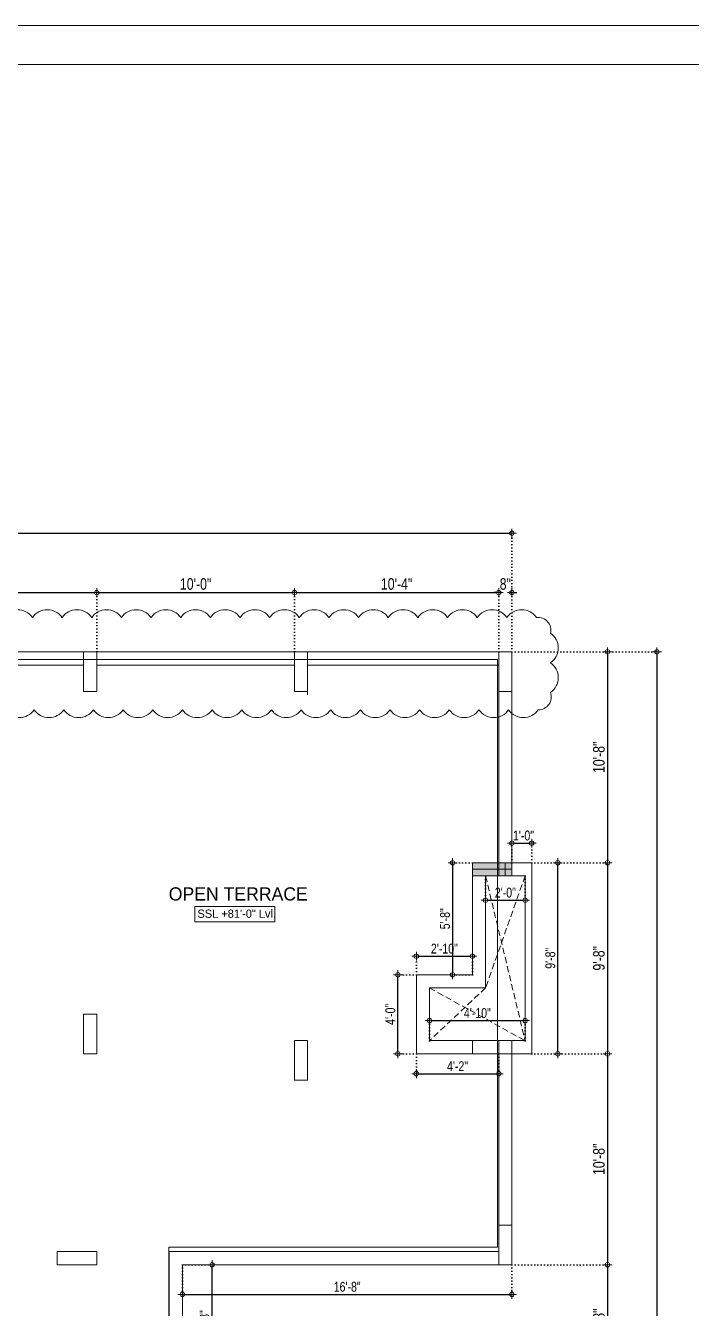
# Model space of a CAD drawing. Header units: inches. Extents: x 13 to 21264, y -72369 to -55.
# Drawn here: x 11518 to 11922, y -70974 to -70195 of the extents above; entities that cross this region are included whole.
import ezdxf

# ---------------------------------------------------------------- set-up
doc = ezdxf.new("R2010")
doc.units = ezdxf.units.IN
doc.header["$LTSCALE"] = 15
doc.header["$MEASUREMENT"] = 0
doc.header["$PDMODE"] = 34
doc.linetypes.add('DOT2', pattern=[0.125, 0, -0.125])
doc.linetypes.add('HIDDEN', pattern=[0.375, 0.25, -0.125])
doc.layers.get('0').update_dxf_attribs({"linetype": 'CONTINUOUS', "lineweight": 13})
doc.layers.get('DEFPOINTS').update_dxf_attribs({"linetype": 'CONTINUOUS', "lineweight": 13})
doc.layers.add('1', color=8, linetype='CONTINUOUS')
for name, color, linetype, lineweight in [('AR-COL-TYP', 2, 'CONTINUOUS', 13), ('INNER DIM', 30, 'CONTINUOUS', 13), ('parapet wall', 4, 'CONTINUOUS', 13), ('TEXT', 4, 'CONTINUOUS', 13), ('TYPICAL COL ELEVATION', 8, 'CONTINUOUS', 40)]:
    doc.layers.add(name, color=color, linetype=linetype, lineweight=lineweight)
doc.layers.add('LEVLE TEXT', color=7, linetype='CONTINUOUS', true_color=0x0066cc)
doc.layers.add('REVISION - 2', color=7, linetype='CONTINUOUS', lineweight=13, true_color=0x1a6600)
doc.styles.add('rob', font='')
doc.styles.add('RS', font='', dxfattribs={"width": 0.8})
doc.styles.get('rob').set_extended_font_data('Century Gothic')
doc.styles.get('RS').set_extended_font_data('Century Gothic')
doc.dimstyles.new('SECTION DIM', dxfattribs={"dimscale": 0.6, "dimtxt": 9, "dimasz": 2, "dimexe": 0, "dimexo": 0, "dimgap": 1, "dimtad": 1, "dimzin": 3, "dimdsep": 46, "dimlunit": 4, "dimtxsty": 'RS', "dimblk1": 'CUT', "dimblk2": 'CUT', "dimsah": 1, "dimcen": 0, "dimclrd": 251, "dimclre": 21, "dimclrt": 4, "dimadec": 0, "dimazin": 0, "dimtfac": 1, "dimtix": 1, "dimtofl": 0, "dimtmove": 2, "dimatfit": 3, "dimfxl": 0, "dimtolj": 1, "dimtzin": 3, "dimarcsym": 0})

# ---------------------------------------------------------------- blocks, each defined once
blk = doc.blocks.new('ty col')
at = {"layer": 'AR-COL-TYP'}
h = blk.add_hatch(color=250, dxfattribs=at)
h.dxf.hatch_style = 1
h.paths.add_polyline_path([(-4.02, -20), (3.98, -20), (3.98, 4), (-4.02, 4)])
at = {"layer": 'AR-COL-TYP', "color": 5}
for p, q in [((-0.02, 4, 0), (-0.02, -20, 0)), ((-4.02, -16, 0), (3.98, -16, 0))]:
    blk.add_line(p, q, dxfattribs=at)
at = {"layer": 'AR-COL-TYP', "elevation": 0}
blk.add_lwpolyline([(-4.02, -20), (3.98, -20), (3.98, 4), (-4.02, 4)], close=True, dxfattribs=at)
blk = doc.blocks.new('CUT')
at = {"layer": 'INNER DIM', "color": 8}
blk.add_line((-1.8, 0), (1.8, 0), dxfattribs=at)
at = {"layer": 'INNER DIM', "color": 9}
blk.add_line((0, 1.8), (0, -1.8), dxfattribs=at)
blk.add_circle((0, 0), 0.9, dxfattribs=at)
blk = doc.blocks.new('*D666')
at = {"layer": 'DEFPOINTS', "color": 0, "transparency": 16777216}
for p in [(11561.5, -70539.63), (11257.5, -70575.63, 0.01), (11561.5, -70575.49, 0.01)]:
    blk.add_point(p, dxfattribs=at)
at = {"layer": 'INNER DIM', "color": 8, "linetype": 'DOT2', "lineweight": -2, "transparency": 16777216}
for p, q in [((11257.5, -70575.63), (11257.5, -70539.63)), ((11561.5, -70575.49), (11561.5, -70539.63))]:
    blk.add_line(p, q, dxfattribs=at)
at = {"layer": 'INNER DIM', "color": 251, "lineweight": -2, "transparency": 16777216}
blk.add_line((11259, -70539.63), (11560, -70539.63), dxfattribs=at)
at = {"layer": 'INNER DIM', "color": 251, "lineweight": -2, "transparency": 16777216, "xscale": 1.5, "yscale": 1.5, "zscale": 1.5, "rotation": 180}
blk.add_blockref('CUT', (11257.5, -70539.63), dxfattribs=at)
at = {"layer": 'INNER DIM', "color": 251, "lineweight": -2, "transparency": 16777216, "xscale": 1.5, "yscale": 1.5, "zscale": 1.5}
blk.add_blockref('CUT', (11561.5, -70539.63), dxfattribs=at)
at = {"layer": 'INNER DIM', "color": 7, "lineweight": 0, "transparency": 16777216, "insert": (11409.5, -70534.46), "char_height": 7, "attachment_point": 5, "style": 'RS'}
blk.add_mtext('\\A1;25\'-4"', dxfattribs=at)
blk = doc.blocks.new('*D667')
at = {"layer": 'DEFPOINTS', "color": 0, "transparency": 16777216}
for p in [(11681.5, -70539.63), (11561.5, -70575.49, 0.01), (11681.5, -70575.49, 0.01)]:
    blk.add_point(p, dxfattribs=at)
at = {"layer": 'INNER DIM', "color": 8, "linetype": 'DOT2', "lineweight": -2, "transparency": 16777216}
for p, q in [((11561.5, -70575.49), (11561.5, -70539.63)), ((11681.5, -70575.49), (11681.5, -70539.63))]:
    blk.add_line(p, q, dxfattribs=at)
at = {"layer": 'INNER DIM', "color": 251, "lineweight": -2, "transparency": 16777216}
blk.add_line((11563, -70539.63), (11680, -70539.63), dxfattribs=at)
at = {"layer": 'INNER DIM', "color": 251, "lineweight": -2, "transparency": 16777216, "xscale": 1.5, "yscale": 1.5, "zscale": 1.5, "rotation": 180}
blk.add_blockref('CUT', (11561.5, -70539.63), dxfattribs=at)
at = {"layer": 'INNER DIM', "color": 251, "lineweight": -2, "transparency": 16777216, "xscale": 1.5, "yscale": 1.5, "zscale": 1.5}
blk.add_blockref('CUT', (11681.5, -70539.63), dxfattribs=at)
at = {"layer": 'INNER DIM', "color": 7, "lineweight": 0, "transparency": 16777216, "insert": (11621.5, -70534.46), "char_height": 7, "attachment_point": 5, "style": 'RS'}
blk.add_mtext('\\A1;10\'-0"', dxfattribs=at)
blk = doc.blocks.new('*D668')
at = {"layer": 'DEFPOINTS', "color": 0, "transparency": 16777216}
for p in [(11805.5, -70539.63), (11681.5, -70575.49, 0.01), (11805.5, -70575.63, 0.01)]:
    blk.add_point(p, dxfattribs=at)
at = {"layer": 'INNER DIM', "color": 8, "linetype": 'DOT2', "lineweight": -2, "transparency": 16777216}
for p, q in [((11681.5, -70575.49), (11681.5, -70539.63)), ((11805.5, -70575.63), (11805.5, -70539.63))]:
    blk.add_line(p, q, dxfattribs=at)
at = {"layer": 'INNER DIM', "color": 251, "lineweight": -2, "transparency": 16777216}
blk.add_line((11683, -70539.63), (11804, -70539.63), dxfattribs=at)
at = {"layer": 'INNER DIM', "color": 251, "lineweight": -2, "transparency": 16777216, "xscale": 1.5, "yscale": 1.5, "zscale": 1.5, "rotation": 180}
blk.add_blockref('CUT', (11681.5, -70539.63), dxfattribs=at)
at = {"layer": 'INNER DIM', "color": 251, "lineweight": -2, "transparency": 16777216, "xscale": 1.5, "yscale": 1.5, "zscale": 1.5}
blk.add_blockref('CUT', (11805.5, -70539.63), dxfattribs=at)
at = {"layer": 'INNER DIM', "color": 7, "lineweight": 0, "transparency": 16777216, "insert": (11743.5, -70534.46), "char_height": 7, "attachment_point": 5, "style": 'RS'}
blk.add_mtext('\\A1;10\'-4"', dxfattribs=at)
blk = doc.blocks.new('*D669')
at = {"layer": 'DEFPOINTS', "color": 0, "transparency": 16777216}
for p in [(11813.5, -70539.63), (11805.5, -70575.63, 0.01), (11813.5, -70575.63, 0.01)]:
    blk.add_point(p, dxfattribs=at)
at = {"layer": 'INNER DIM', "color": 251, "lineweight": -2, "transparency": 16777216}
for p, q in [((11804, -70539.63), (11802.5, -70539.63)), ((11815, -70539.63), (11816.5, -70539.63))]:
    blk.add_line(p, q, dxfattribs=at)
at = {"layer": 'INNER DIM', "color": 8, "linetype": 'DOT2', "lineweight": -2, "transparency": 16777216}
for p, q in [((11805.5, -70575.63), (11805.5, -70539.63)), ((11813.5, -70575.63), (11813.5, -70539.63))]:
    blk.add_line(p, q, dxfattribs=at)
at = {"layer": 'INNER DIM', "color": 251, "lineweight": -2, "transparency": 16777216, "xscale": 1.5, "yscale": 1.5, "zscale": 1.5}
blk.add_blockref('CUT', (11805.5, -70539.63), dxfattribs=at)
at = {"layer": 'INNER DIM', "color": 251, "lineweight": -2, "transparency": 16777216, "xscale": 1.5, "yscale": 1.5, "zscale": 1.5, "rotation": 180}
blk.add_blockref('CUT', (11813.5, -70539.63), dxfattribs=at)
at = {"layer": 'INNER DIM', "color": 7, "lineweight": 0, "transparency": 16777216, "insert": (11809.5, -70534.46), "char_height": 7, "attachment_point": 5, "style": 'RS'}
blk.add_mtext('\\A1;8"', dxfattribs=at)
blk = doc.blocks.new('*D670')
at = {"layer": 'DEFPOINTS', "color": 0, "transparency": 16777216}
for p in [(11813.5, -70503.63), (11005.5, -70575.63, 0), (11813.5, -70575.63)]:
    blk.add_point(p, dxfattribs=at)
at = {"layer": 'INNER DIM', "color": 8, "linetype": 'DOT2', "lineweight": -2, "transparency": 16777216}
for p, q in [((11005.5, -70575.63), (11005.5, -70503.63)), ((11813.5, -70575.63), (11813.5, -70503.63))]:
    blk.add_line(p, q, dxfattribs=at)
at = {"layer": 'INNER DIM', "color": 251, "lineweight": -2, "transparency": 16777216}
blk.add_line((11007, -70503.63), (11812, -70503.63), dxfattribs=at)
at = {"layer": 'INNER DIM', "color": 251, "lineweight": -2, "transparency": 16777216, "xscale": 1.5, "yscale": 1.5, "zscale": 1.5, "rotation": 180}
blk.add_blockref('CUT', (11005.5, -70503.63), dxfattribs=at)
at = {"layer": 'INNER DIM', "color": 251, "lineweight": -2, "transparency": 16777216, "xscale": 1.5, "yscale": 1.5, "zscale": 1.5}
blk.add_blockref('CUT', (11813.5, -70503.63), dxfattribs=at)
at = {"layer": 'INNER DIM', "color": 7, "lineweight": 0, "transparency": 16777216, "insert": (11409.5, -70498.46), "char_height": 7, "attachment_point": 5, "style": 'RS'}
blk.add_mtext('\\A1;67\'-4"', dxfattribs=at)
blk = doc.blocks.new('*D707')
at = {"layer": 'DEFPOINTS', "color": 0, "transparency": 16777216}
for p in [(11613.5, -70947.63, 0.01), (11631.5, -70947.63), (11613.5, -71015.63, 0.01)]:
    blk.add_point(p, dxfattribs=at)
at = {"layer": 'INNER DIM', "color": 21, "linetype": 'DOT2', "lineweight": -2, "transparency": 16777216}
for p, q in [((11613.5, -70947.63), (11631.5, -70947.63)), ((11613.5, -71015.63), (11631.5, -71015.63))]:
    blk.add_line(p, q, dxfattribs=at)
at = {"layer": 'INNER DIM', "color": 251, "lineweight": -2, "transparency": 16777216}
blk.add_line((11631.5, -71014.13), (11631.5, -70949.13), dxfattribs=at)
at = {"layer": 'INNER DIM', "color": 251, "lineweight": -2, "transparency": 16777216, "xscale": 1.5, "yscale": 1.5, "zscale": 1.5}
for p, rotation in [((11631.5, -70947.63), 90), ((11631.5, -71015.63), 270)]:
    blk.add_blockref('CUT', p, dxfattribs=dict(at, rotation=rotation))
at = {"layer": 'INNER DIM', "color": 7, "lineweight": 0, "transparency": 16777216, "insert": (11626.93, -70981.63), "char_height": 6, "attachment_point": 5, "rotation": 90, "style": 'RS'}
blk.add_mtext('\\A1;5\'-8"', dxfattribs=at)
blk = doc.blocks.new('*D708')
at = {"layer": 'DEFPOINTS', "color": 0, "transparency": 16777216}
for p in [(11613.5, -70947.63), (11813.5, -70947.63, 0.01), (11813.5, -70965.63)]:
    blk.add_point(p, dxfattribs=at)
at = {"layer": 'INNER DIM', "color": 21, "linetype": 'DOT2', "lineweight": -2, "transparency": 16777216}
for p, q in [((11613.5, -70947.63), (11613.5, -70965.63)), ((11813.5, -70947.63), (11813.5, -70965.63))]:
    blk.add_line(p, q, dxfattribs=at)
at = {"layer": 'INNER DIM', "color": 251, "lineweight": -2, "transparency": 16777216}
blk.add_line((11615, -70965.63), (11812, -70965.63), dxfattribs=at)
at = {"layer": 'INNER DIM', "color": 251, "lineweight": -2, "transparency": 16777216, "xscale": 1.5, "yscale": 1.5, "zscale": 1.5, "rotation": 180}
blk.add_blockref('CUT', (11613.5, -70965.63), dxfattribs=at)
at = {"layer": 'INNER DIM', "color": 251, "lineweight": -2, "transparency": 16777216, "xscale": 1.5, "yscale": 1.5, "zscale": 1.5}
blk.add_blockref('CUT', (11813.5, -70965.63), dxfattribs=at)
at = {"layer": 'INNER DIM', "color": 7, "lineweight": 0, "transparency": 16777216, "insert": (11713.5, -70961.06), "char_height": 6, "attachment_point": 5, "style": 'RS'}
blk.add_mtext('\\A1;16\'-8"', dxfattribs=at)
blk = doc.blocks.new('*D709')
at = {"layer": 'DEFPOINTS', "color": 0, "transparency": 16777216}
for p in [(11821.5, -70799.48), (11763.5, -70811.63, 0.01), (11821.5, -70811.63, 0)]:
    blk.add_point(p, dxfattribs=at)
at = {"layer": 'INNER DIM', "color": 21, "linetype": 'DOT2', "lineweight": -2, "transparency": 16777216}
for p, q in [((11763.5, -70811.63), (11763.5, -70799.48)), ((11821.5, -70811.63), (11821.5, -70799.48))]:
    blk.add_line(p, q, dxfattribs=at)
at = {"layer": 'INNER DIM', "color": 251, "lineweight": -2, "transparency": 16777216}
blk.add_line((11765, -70799.48), (11820, -70799.48), dxfattribs=at)
at = {"layer": 'INNER DIM', "color": 251, "lineweight": -2, "transparency": 16777216, "xscale": 1.5, "yscale": 1.5, "zscale": 1.5, "rotation": 180}
blk.add_blockref('CUT', (11763.5, -70799.48), dxfattribs=at)
at = {"layer": 'INNER DIM', "color": 251, "lineweight": -2, "transparency": 16777216, "xscale": 1.5, "yscale": 1.5, "zscale": 1.5}
blk.add_blockref('CUT', (11821.5, -70799.48), dxfattribs=at)
at = {"layer": 'INNER DIM', "color": 7, "lineweight": 0, "transparency": 16777216, "insert": (11792.5, -70794.91), "char_height": 6, "attachment_point": 5, "style": 'RS'}
blk.add_mtext('\\A1;4\'-10"', dxfattribs=at)
blk = doc.blocks.new('*D710')
at = {"layer": 'DEFPOINTS', "color": 0, "transparency": 16777216}
for p in [(11825.5, -70703.61, 0.01), (11841.38, -70703.61), (11825.5, -70819.63, 0.01)]:
    blk.add_point(p, dxfattribs=at)
at = {"layer": 'INNER DIM', "color": 21, "linetype": 'DOT2', "lineweight": -2, "transparency": 16777216}
for p, q in [((11825.5, -70703.61), (11841.38, -70703.61)), ((11825.5, -70819.63), (11841.38, -70819.63))]:
    blk.add_line(p, q, dxfattribs=at)
at = {"layer": 'INNER DIM', "color": 251, "lineweight": -2, "transparency": 16777216}
blk.add_line((11841.38, -70818.13), (11841.38, -70705.11), dxfattribs=at)
at = {"layer": 'INNER DIM', "color": 251, "lineweight": -2, "transparency": 16777216, "xscale": 1.5, "yscale": 1.5, "zscale": 1.5}
for p, rotation in [((11841.38, -70703.61), 90), ((11841.38, -70819.63), 270)]:
    blk.add_blockref('CUT', p, dxfattribs=dict(at, rotation=rotation))
at = {"layer": 'INNER DIM', "color": 7, "lineweight": 0, "transparency": 16777216, "insert": (11836.81, -70761.62), "char_height": 6, "attachment_point": 5, "rotation": 90, "style": 'RS'}
blk.add_mtext('\\A1;9\'-8"', dxfattribs=at)
blk = doc.blocks.new('*D711')
at = {"layer": 'DEFPOINTS', "color": 0, "transparency": 16777216}
for p in [(11797.5, -70711.61, 0.01), (11821.5, -70711.61, 0.01), (11821.5, -70726.37)]:
    blk.add_point(p, dxfattribs=at)
at = {"layer": 'INNER DIM', "color": 21, "linetype": 'DOT2', "lineweight": -2, "transparency": 16777216}
for p, q in [((11797.5, -70711.61), (11797.5, -70726.37)), ((11821.5, -70711.61), (11821.5, -70726.37))]:
    blk.add_line(p, q, dxfattribs=at)
at = {"layer": 'INNER DIM', "color": 251, "lineweight": -2, "transparency": 16777216}
blk.add_line((11799, -70726.37), (11820, -70726.37), dxfattribs=at)
at = {"layer": 'INNER DIM', "color": 251, "lineweight": -2, "transparency": 16777216, "xscale": 1.5, "yscale": 1.5, "zscale": 1.5, "rotation": 180}
blk.add_blockref('CUT', (11797.5, -70726.37), dxfattribs=at)
at = {"layer": 'INNER DIM', "color": 251, "lineweight": -2, "transparency": 16777216, "xscale": 1.5, "yscale": 1.5, "zscale": 1.5}
blk.add_blockref('CUT', (11821.5, -70726.37), dxfattribs=at)
at = {"layer": 'INNER DIM', "color": 7, "lineweight": 0, "transparency": 16777216, "insert": (11809.5, -70721.8), "char_height": 6, "attachment_point": 5, "style": 'RS'}
blk.add_mtext('\\A1;2\'-0"', dxfattribs=at)
blk = doc.blocks.new('*D712')
at = {"layer": 'DEFPOINTS', "color": 0, "transparency": 16777216}
for p in [(11825.5, -70691.77), (11813.5, -70703.61, 0.01), (11825.5, -70703.61, 0)]:
    blk.add_point(p, dxfattribs=at)
at = {"layer": 'INNER DIM', "color": 21, "linetype": 'DOT2', "lineweight": -2, "transparency": 16777216}
for p, q in [((11813.5, -70703.61), (11813.5, -70691.77)), ((11825.5, -70703.61), (11825.5, -70691.77))]:
    blk.add_line(p, q, dxfattribs=at)
at = {"layer": 'INNER DIM', "color": 251, "lineweight": -2, "transparency": 16777216}
blk.add_line((11815, -70691.77), (11824, -70691.77), dxfattribs=at)
at = {"layer": 'INNER DIM', "color": 251, "lineweight": -2, "transparency": 16777216, "xscale": 1.5, "yscale": 1.5, "zscale": 1.5, "rotation": 180}
blk.add_blockref('CUT', (11813.5, -70691.77), dxfattribs=at)
at = {"layer": 'INNER DIM', "color": 251, "lineweight": -2, "transparency": 16777216, "xscale": 1.5, "yscale": 1.5, "zscale": 1.5}
blk.add_blockref('CUT', (11825.5, -70691.77), dxfattribs=at)
at = {"layer": 'INNER DIM', "color": 7, "lineweight": 0, "transparency": 16777216, "insert": (11820.52, -70687.14), "char_height": 6, "attachment_point": 5, "style": 'RS'}
blk.add_mtext('\\A1;1\'-0"', dxfattribs=at)
blk = doc.blocks.new('*D713')
at = {"layer": 'DEFPOINTS', "color": 0, "transparency": 16777216}
for p in [(11755.5, -70819.63, 0.01), (11805.5, -70819.63, 0.01), (11805.5, -70831.68)]:
    blk.add_point(p, dxfattribs=at)
at = {"layer": 'INNER DIM', "color": 21, "linetype": 'DOT2', "lineweight": -2, "transparency": 16777216}
for p, q in [((11755.5, -70819.63), (11755.5, -70831.68)), ((11805.5, -70819.63), (11805.5, -70831.68))]:
    blk.add_line(p, q, dxfattribs=at)
at = {"layer": 'INNER DIM', "color": 251, "lineweight": -2, "transparency": 16777216}
blk.add_line((11757, -70831.68), (11804, -70831.68), dxfattribs=at)
at = {"layer": 'INNER DIM', "color": 251, "lineweight": -2, "transparency": 16777216, "xscale": 1.5, "yscale": 1.5, "zscale": 1.5, "rotation": 180}
blk.add_blockref('CUT', (11755.5, -70831.68), dxfattribs=at)
at = {"layer": 'INNER DIM', "color": 251, "lineweight": -2, "transparency": 16777216, "xscale": 1.5, "yscale": 1.5, "zscale": 1.5}
blk.add_blockref('CUT', (11805.5, -70831.68), dxfattribs=at)
at = {"layer": 'INNER DIM', "color": 7, "lineweight": 0, "transparency": 16777216, "insert": (11780.5, -70827.1), "char_height": 6, "attachment_point": 5, "style": 'RS'}
blk.add_mtext('\\A1;4\'-2"', dxfattribs=at)
blk = doc.blocks.new('*D714')
at = {"layer": 'DEFPOINTS', "color": 0, "transparency": 16777216}
for p in [(11744.29, -70771.63), (11755.5, -70771.63, 0.01), (11755.5, -70819.63)]:
    blk.add_point(p, dxfattribs=at)
at = {"layer": 'INNER DIM', "color": 21, "linetype": 'DOT2', "lineweight": -2, "transparency": 16777216}
for p, q in [((11755.5, -70771.63), (11744.29, -70771.63)), ((11755.5, -70819.63), (11744.29, -70819.63))]:
    blk.add_line(p, q, dxfattribs=at)
at = {"layer": 'INNER DIM', "color": 251, "lineweight": -2, "transparency": 16777216}
blk.add_line((11744.29, -70818.13), (11744.29, -70773.13), dxfattribs=at)
at = {"layer": 'INNER DIM', "color": 251, "lineweight": -2, "transparency": 16777216, "xscale": 1.5, "yscale": 1.5, "zscale": 1.5}
for p, rotation in [((11744.29, -70771.63), 90), ((11744.29, -70819.63), 270)]:
    blk.add_blockref('CUT', p, dxfattribs=dict(at, rotation=rotation))
at = {"layer": 'INNER DIM', "color": 7, "lineweight": 0, "transparency": 16777216, "insert": (11739.72, -70795.63), "char_height": 6, "attachment_point": 5, "rotation": 90, "style": 'RS'}
blk.add_mtext('\\A1;4\'-0"', dxfattribs=at)
blk = doc.blocks.new('*D715')
at = {"layer": 'DEFPOINTS', "color": 0, "transparency": 16777216}
for p in [(11789.5, -70760.36), (11755.5, -70771.63, 0.01), (11789.5, -70771.63, 0.01)]:
    blk.add_point(p, dxfattribs=at)
at = {"layer": 'INNER DIM', "color": 21, "linetype": 'DOT2', "lineweight": -2, "transparency": 16777216}
for p, q in [((11755.5, -70771.63), (11755.5, -70760.36)), ((11789.5, -70771.63), (11789.5, -70760.36))]:
    blk.add_line(p, q, dxfattribs=at)
at = {"layer": 'INNER DIM', "color": 251, "lineweight": -2, "transparency": 16777216}
blk.add_line((11757, -70760.36), (11788, -70760.36), dxfattribs=at)
at = {"layer": 'INNER DIM', "color": 251, "lineweight": -2, "transparency": 16777216, "xscale": 1.5, "yscale": 1.5, "zscale": 1.5, "rotation": 180}
blk.add_blockref('CUT', (11755.5, -70760.36), dxfattribs=at)
at = {"layer": 'INNER DIM', "color": 251, "lineweight": -2, "transparency": 16777216, "xscale": 1.5, "yscale": 1.5, "zscale": 1.5}
blk.add_blockref('CUT', (11789.5, -70760.36), dxfattribs=at)
at = {"layer": 'INNER DIM', "color": 7, "lineweight": 0, "transparency": 16777216, "insert": (11772.5, -70755.79), "char_height": 6, "attachment_point": 5, "style": 'RS'}
blk.add_mtext('\\A1;2\'-10"', dxfattribs=at)
blk = doc.blocks.new('*D716')
at = {"layer": 'DEFPOINTS', "color": 0, "transparency": 16777216}
for p in [(11789.5, -70703.61, 0.01), (11777.5, -70771.63), (11789.5, -70771.63)]:
    blk.add_point(p, dxfattribs=at)
at = {"layer": 'INNER DIM', "color": 21, "linetype": 'DOT2', "lineweight": -2, "transparency": 16777216}
for p, q in [((11789.5, -70703.61), (11777.5, -70703.61)), ((11789.5, -70771.63), (11777.5, -70771.63))]:
    blk.add_line(p, q, dxfattribs=at)
at = {"layer": 'INNER DIM', "color": 251, "lineweight": -2, "transparency": 16777216}
blk.add_line((11777.5, -70705.11), (11777.5, -70770.13), dxfattribs=at)
at = {"layer": 'INNER DIM', "color": 251, "lineweight": -2, "transparency": 16777216, "xscale": 1.5, "yscale": 1.5, "zscale": 1.5}
for p, rotation in [((11777.5, -70703.61), 90), ((11777.5, -70771.63), 270)]:
    blk.add_blockref('CUT', p, dxfattribs=dict(at, rotation=rotation))
at = {"layer": 'INNER DIM', "color": 7, "lineweight": 0, "transparency": 16777216, "insert": (11772.93, -70737.62), "char_height": 6, "attachment_point": 5, "rotation": 90, "style": 'RS'}
blk.add_mtext('\\A1;5\'-8"', dxfattribs=at)
blk = doc.blocks.new('*D613')
at = {"layer": 'DEFPOINTS', "color": 0, "transparency": 16777216}
for p in [(11813.5, -70575.63, 0.01), (11817.5, -72101.64, 0.01), (11901.5, -72101.64)]:
    blk.add_point(p, dxfattribs=at)
at = {"layer": 'INNER DIM', "color": 8, "linetype": 'DOT2', "lineweight": -2, "transparency": 16777216}
for p, q in [((11813.5, -70575.63), (11901.5, -70575.63)), ((11817.5, -72101.64), (11901.5, -72101.64))]:
    blk.add_line(p, q, dxfattribs=at)
at = {"layer": 'INNER DIM', "color": 251, "lineweight": -2, "transparency": 16777216}
blk.add_line((11901.5, -70577.13), (11901.5, -72100.14), dxfattribs=at)
at = {"layer": 'INNER DIM', "color": 251, "lineweight": -2, "transparency": 16777216, "xscale": 1.5, "yscale": 1.5, "zscale": 1.5}
for p, rotation in [((11901.5, -70575.63), 90), ((11901.5, -72101.64), 270)]:
    blk.add_blockref('CUT', p, dxfattribs=dict(at, rotation=rotation))
at = {"layer": 'INNER DIM', "color": 7, "lineweight": 0, "transparency": 16777216, "insert": (11896.33, -71338.63), "char_height": 7, "attachment_point": 5, "rotation": 90, "style": 'RS'}
blk.add_mtext('\\A1;127\'-2"', dxfattribs=at)
blk = doc.blocks.new('*D614')
at = {"layer": 'DEFPOINTS', "color": 0, "transparency": 16777216}
for p in [(11813.5, -70575.63), (11825.5, -70703.61), (11871.5, -70703.61)]:
    blk.add_point(p, dxfattribs=at)
at = {"layer": 'INNER DIM', "color": 8, "linetype": 'DOT2', "lineweight": -2, "transparency": 16777216}
for p, q in [((11813.5, -70575.63), (11871.5, -70575.63)), ((11825.5, -70703.61), (11871.5, -70703.61))]:
    blk.add_line(p, q, dxfattribs=at)
at = {"layer": 'INNER DIM', "color": 251, "lineweight": -2, "transparency": 16777216}
blk.add_line((11871.5, -70577.13), (11871.5, -70702.11), dxfattribs=at)
at = {"layer": 'INNER DIM', "color": 251, "lineweight": -2, "transparency": 16777216, "xscale": 1.5, "yscale": 1.5, "zscale": 1.5}
for p, rotation in [((11871.5, -70575.63), 90), ((11871.5, -70703.61), 270)]:
    blk.add_blockref('CUT', p, dxfattribs=dict(at, rotation=rotation))
at = {"layer": 'INNER DIM', "color": 7, "lineweight": 0, "transparency": 16777216, "insert": (11866.33, -70639.62), "char_height": 7, "attachment_point": 5, "rotation": 90, "style": 'RS'}
blk.add_mtext('\\A1;10\'-8"', dxfattribs=at)
blk = doc.blocks.new('*D615')
at = {"layer": 'DEFPOINTS', "color": 0, "transparency": 16777216}
for p in [(11825.5, -70703.61), (11844.08, -70819.63), (11871.5, -70819.63)]:
    blk.add_point(p, dxfattribs=at)
at = {"layer": 'INNER DIM', "color": 8, "linetype": 'DOT2', "lineweight": -2, "transparency": 16777216}
for p, q in [((11825.5, -70703.61), (11871.5, -70703.61)), ((11844.08, -70819.63), (11871.5, -70819.63))]:
    blk.add_line(p, q, dxfattribs=at)
at = {"layer": 'INNER DIM', "color": 251, "lineweight": -2, "transparency": 16777216}
blk.add_line((11871.5, -70705.11), (11871.5, -70818.13), dxfattribs=at)
at = {"layer": 'INNER DIM', "color": 251, "lineweight": -2, "transparency": 16777216, "xscale": 1.5, "yscale": 1.5, "zscale": 1.5}
for p, rotation in [((11871.5, -70703.61), 90), ((11871.5, -70819.63), 270)]:
    blk.add_blockref('CUT', p, dxfattribs=dict(at, rotation=rotation))
at = {"layer": 'INNER DIM', "color": 7, "lineweight": 0, "transparency": 16777216, "insert": (11866.33, -70761.62), "char_height": 7, "attachment_point": 5, "rotation": 90, "style": 'RS'}
blk.add_mtext('\\A1;9\'-8"', dxfattribs=at)
blk = doc.blocks.new('*D616')
at = {"layer": 'DEFPOINTS', "color": 0, "transparency": 16777216}
for p in [(11844.08, -70819.63), (11813.5, -70947.63), (11871.5, -70947.63)]:
    blk.add_point(p, dxfattribs=at)
at = {"layer": 'INNER DIM', "color": 8, "linetype": 'DOT2', "lineweight": -2, "transparency": 16777216}
for p, q in [((11844.08, -70819.63), (11871.5, -70819.63)), ((11813.5, -70947.63), (11871.5, -70947.63))]:
    blk.add_line(p, q, dxfattribs=at)
at = {"layer": 'INNER DIM', "color": 251, "lineweight": -2, "transparency": 16777216}
blk.add_line((11871.5, -70821.13), (11871.5, -70946.13), dxfattribs=at)
at = {"layer": 'INNER DIM', "color": 251, "lineweight": -2, "transparency": 16777216, "xscale": 1.5, "yscale": 1.5, "zscale": 1.5}
for p, rotation in [((11871.5, -70819.63), 90), ((11871.5, -70947.63), 270)]:
    blk.add_blockref('CUT', p, dxfattribs=dict(at, rotation=rotation))
at = {"layer": 'INNER DIM', "color": 7, "lineweight": 0, "transparency": 16777216, "insert": (11866.33, -70883.63), "char_height": 7, "attachment_point": 5, "rotation": 90, "style": 'RS'}
blk.add_mtext('\\A1;10\'-8"', dxfattribs=at)
blk = doc.blocks.new('*D617')
at = {"layer": 'DEFPOINTS', "color": 0, "transparency": 16777216}
for p in [(11813.5, -70947.63), (11613.5, -71015.63), (11871.5, -71015.63)]:
    blk.add_point(p, dxfattribs=at)
at = {"layer": 'INNER DIM', "color": 8, "linetype": 'DOT2', "lineweight": -2, "transparency": 16777216}
for p, q in [((11813.5, -70947.63), (11871.5, -70947.63)), ((11613.5, -71015.63), (11871.5, -71015.63))]:
    blk.add_line(p, q, dxfattribs=at)
at = {"layer": 'INNER DIM', "color": 251, "lineweight": -2, "transparency": 16777216}
blk.add_line((11871.5, -70949.13), (11871.5, -71014.13), dxfattribs=at)
at = {"layer": 'INNER DIM', "color": 251, "lineweight": -2, "transparency": 16777216, "xscale": 1.5, "yscale": 1.5, "zscale": 1.5}
for p, rotation in [((11871.5, -70947.63), 90), ((11871.5, -71015.63), 270)]:
    blk.add_blockref('CUT', p, dxfattribs=dict(at, rotation=rotation))
at = {"layer": 'INNER DIM', "color": 7, "lineweight": 0, "transparency": 16777216, "insert": (11866.33, -70981.63), "char_height": 7, "attachment_point": 5, "rotation": 90, "style": 'RS'}
blk.add_mtext('\\A1;5\'-8"', dxfattribs=at)

msp = doc.modelspace()

# ---------------------------------------------------------------- linework, layer by layer
at = {"color": 7, "lineweight": 0, "ltscale": 3}
for points in [[(8961.038, -70195.499), (12726.708, -70195.499), (12726.708, -72368.968), (8961.038, -72368.968)], [(8984.699, -70219.16), (12703.047, -70219.16), (12703.047, -72345.307), (8984.699, -72345.307)]]:
    msp.add_lwpolyline(points, close=True, dxfattribs=at)
at = {"color": 1, "lineweight": 0, "ltscale": 3}
msp.add_lwpolyline([(9275.078, -72094.491), (9275.078, -71345.76), (11396.382, -71345.76), (11396.382, -71008.659), (11139.099, -71008.659), (11139.099, -70939.717), (10986.584, -70939.717), (10986.584, -70580.336), (11804.834, -70580.336), (11804.834, -70936.992), (11605.288, -70936.992), (11605.288, -71006.061), (11605.288, -71340.974), (11635.113, -71340.974), (11635.113, -71313.444), (11820.52, -71313.444), (11820.52, -72103.233), (9274.727, -72103.233), (9274.727, -72093.122), (9274.727, -72090.418), (9275.097, -72090.418)], dxfattribs=at)
at = {"layer": '1', "linetype": 'HIDDEN', "lineweight": 0}
for points, elevation in [([(11797.501, -70711.61), (11821.501, -70811.623)], -0.004), ([(11821.501, -70711.61), (11797.502, -70779.626)], -0.004), ([(11763.5, -70779.626), (11821.502, -70811.626)], -0.009), ([(11797.502, -70779.626), (11763.5, -70811.626)], -0.004)]:
    msp.add_lwpolyline(points, dxfattribs=dict(at, elevation=elevation))
at = {"layer": 'LEVLE TEXT', "lineweight": 0, "elevation": -0.022}
msp.add_lwpolyline([(11621.029, -70730.112), (11669.502, -70730.112), (11669.502, -70739.51), (11621.029, -70739.51)], close=True, dxfattribs=at)
at = {"layer": 'parapet wall', "lineweight": 0, "ltscale": 3}
for p, q in [((11453.5, -70575.626, -0.009), (11813.502, -70575.625, -0.017)), ((11681.502, -70593.644, -0.009), (11681.502, -70575.625, -0.009)), ((11813.502, -70575.625, -0.009), (11813.502, -70711.61, -0.009)), ((11461.5, -70583.626, -0.009), (11553.503, -70583.626, -0.009)), ((11561.502, -70583.626, -0.009), (11681.501, -70583.625, -0.009)), ((11689.501, -70583.625, -0.009), (11805.502, -70583.625, -0.009)), ((11689.502, -70601.644, -0.009), (11689.502, -70583.625, -0.009)), ((11805.502, -70583.625, -0.009), (11805.502, -70711.61, -0.009)), ((11813.502, -70703.61, -0.017), (11825.502, -70703.61, -0.017)), ((11825.502, -70703.61, -0.017), (11825.502, -70819.626, -0.009)), ((11805.502, -70711.61, -0.009), (11805.502, -70711.61, -0.009)), ((11813.502, -70711.61, -0.009), (11813.502, -70711.61, -0.009)), ((11813.505, -70711.61, -0.017), (11821.505, -70711.61, -0.017)), ((11821.502, -70711.61, -0.022), (11821.502, -70811.626, -0.022)), ((11821.501, -70811.623, -0.009), (11813.501, -70811.625, -0.009)), ((11813.502, -70811.625, -0.009), (11813.502, -70947.634, -0.009)), ((11825.502, -70819.626, -0.009), (11813.503, -70819.625, -0.009)), ((11813.502, -70947.634, -0.009), (11613.499, -70947.634, -0.009)), ((11613.499, -70947.634, -0.009), (11613.499, -71015.633, -0.009))]:
    msp.add_line(p, q, dxfattribs=at)
at = {"layer": 'parapet wall', "lineweight": 0, "ltscale": 3, "elevation": -0.009}
for points in [[(11813.502, -70819.625), (11755.5, -70819.626), (11755.5, -70771.626), (11789.502, -70771.626), (11789.502, -70703.61), (11813.502, -70703.61), (11813.505, -70703.61)], [(11813.502, -70811.625), (11763.5, -70811.626), (11763.5, -70779.626), (11797.502, -70779.626), (11797.502, -70711.61), (11813.502, -70711.61), (11813.502, -70711.61), (11813.505, -70711.61)], [(11805.502, -70811.625), (11805.502, -70939.634), (11605.498, -70939.634), (11605.499, -71007.633), (11589.498, -71007.633), (11589.499, -71042.635)]]:
    msp.add_lwpolyline(points, dxfattribs=at)
at = {"layer": 'REVISION - 2', "color": 222, "lineweight": 0, "ltscale": 3, "true_color": 0xb8008a}
msp.add_lwpolyline([(11505.501, -70610.84, 0.5205671), (11523.501, -70610.84, 0.5205671), (11541.501, -70610.84, 0.5205671), (11559.501, -70610.84, 0.5205671), (11577.501, -70610.84, 0.5205671), (11595.501, -70610.84, 0.5205671), (11613.501, -70610.84, 0.5205671), (11631.501, -70610.84, 0.5205671), (11649.501, -70610.84, 0.5205671), (11667.501, -70610.84, 0.5205671), (11685.501, -70610.84, 0.5205671), (11703.501, -70610.84, 0.5205671), (11721.501, -70610.84, 0.5205671), (11739.501, -70610.84, 0.5205671), (11757.501, -70610.84, 0.5205671), (11775.501, -70610.84, 0.5205671), (11793.501, -70610.84, 0.5205671), (11811.501, -70610.84, 0.5205671), (11829.501, -70610.84, 0.5205671), (11836.92, -70600.259, 0.5205671), (11836.92, -70582.259, 0.5205671), (11836.92, -70564.259, 0.5205671), (11828.454, -70554.726, 0.5205671), (11810.454, -70554.726, 0.5205671), (11792.454, -70554.726, 0.5205671), (11774.454, -70554.726, 0.5205671), (11756.454, -70554.726, 0.5205671), (11738.454, -70554.726, 0.5205671), (11720.454, -70554.726, 0.5205671), (11702.454, -70554.726, 0.5205671), (11684.454, -70554.726, 0.5205671), (11666.454, -70554.726, 0.5205671), (11648.454, -70554.726, 0.5205671), (11630.454, -70554.726, 0.5205671), (11612.454, -70554.726, 0.5205671), (11594.454, -70554.726, 0.5205671), (11576.454, -70554.726, 0.5205671), (11558.454, -70554.726, 0.5205671), (11540.454, -70554.726, 0.5205671), (11522.454, -70554.726, 0.5205671), (11504.454, -70554.726, 0.5205671)], format="xyb", dxfattribs=at)
at = {"layer": 'TYPICAL COL ELEVATION', "lineweight": 0, "ltscale": 3, "elevation": -0.009}
for points in [[(11553.503, -70575.625), (11561.503, -70575.625), (11561.503, -70599.625), (11553.503, -70599.625)], [(11681.501, -70575.625), (11689.501, -70575.625), (11689.501, -70599.625), (11681.501, -70599.625)], [(11805.501, -70575.625), (11813.501, -70575.625), (11813.501, -70599.625), (11805.501, -70599.625)], [(11813.501, -70703.61), (11789.501, -70703.61), (11789.501, -70711.61), (11813.501, -70711.61)], [(11553.502, -70795.625), (11561.502, -70795.625), (11561.502, -70819.625), (11553.502, -70819.625)], [(11681.5, -70811.625), (11689.5, -70811.625), (11689.5, -70835.625), (11681.5, -70835.625)], [(11813.502, -70811.625), (11789.501, -70811.625), (11789.501, -70819.625), (11813.502, -70819.625)], [(11805.501, -70923.634), (11813.501, -70923.634), (11813.501, -70947.634), (11805.501, -70947.634)], [(11561.502, -70939.634), (11537.502, -70939.634), (11537.502, -70947.634), (11561.502, -70947.634)]]:
    msp.add_lwpolyline(points, close=True, dxfattribs=at)

# ---------------------------------------------------------------- block references
at = {"layer": 'AR-COL-TYP', "lineweight": 0, "xscale": -1, "rotation": 89.99999996665316}
msp.add_blockref('ty col', (11793.497, -70707.633, -0.009), dxfattribs=at)

# ---------------------------------------------------------------- texts
at = {"layer": 'LEVLE TEXT', "lineweight": 0, "style": 'rob'}
msp.add_text('SSL +81\'-0" Lvl. ', height=5, dxfattribs=at).set_placement((11622.619, -70737.051, -0.022))
at = {"layer": 'TEXT', "lineweight": 0, "style": 'rob'}
msp.add_text('OPEN TERRACE', height=8, rotation=359.999901, dxfattribs=at).set_placement((11605.193, -70726.548, -0.031))

# ---------------------------------------------------------------- dimensions: what is measured, and where the dimension line sits
at = {"layer": 'INNER DIM', "lineweight": 0}
for base, p1, p2, override, picture, middle in [((11813.501, -70503.626, 0.004), (11005.502, -70575.625, 0.004), (11813.501, -70575.625, 0.004), {"dimscale": 1, "dimtxt": 7, "dimasz": 1.5, "dimclre": 8, "dimclrt": 7, "dimfxl": 2}, '*D670', (11409.502, -70498.459, 0.004)), ((11561.502, -70539.626, -0.009), (11257.5, -70575.625, 0.004), (11561.502, -70575.493, 0.004), {"dimscale": 1, "dimtxt": 7, "dimasz": 1.5, "dimclre": 8, "dimclrt": 7, "dimfxl": 2}, '*D666', (11409.501, -70534.459, -0.009)), ((11681.501, -70539.626, -0.009), (11561.502, -70575.493, 0.004), (11681.501, -70575.493, 0.004), {"dimscale": 1, "dimtxt": 7, "dimasz": 1.5, "dimclre": 8, "dimclrt": 7, "dimfxl": 2}, '*D667', (11621.502, -70534.459, -0.009)), ((11805.501, -70539.626, -0.009), (11681.501, -70575.493, 0.004), (11805.501, -70575.625, 0.004), {"dimscale": 1, "dimtxt": 7, "dimasz": 1.5, "dimclre": 8, "dimclrt": 7, "dimfxl": 2}, '*D668', (11743.501, -70534.459, -0.009)), ((11813.501, -70539.626, -0.009), (11805.501, -70575.625, 0.004), (11813.501, -70575.625, 0.004), {"dimscale": 1, "dimtxt": 7, "dimasz": 1.5, "dimclre": 8, "dimclrt": 7, "dimfxl": 2}, '*D669', (11809.501, -70534.459, -0.009)), ((11821.501, -70726.368, -0.009), (11797.501, -70711.61, -0.004), (11821.501, -70711.61, -0.004), {"dimscale": 1, "dimtxt": 6, "dimasz": 1.5, "dimclrt": 7, "dimfxl": 2}, '*D711', (11809.501, -70721.797, -0.009)), ((11789.501, -70760.359, -0.009), (11755.5, -70771.626, 0.004), (11789.501, -70771.626, 0.004), {"dimscale": 1, "dimtxt": 6, "dimasz": 1.5, "dimclrt": 7, "dimfxl": 2}, '*D715', (11772.5, -70755.787, -0.009)), ((11821.501, -70799.482, -0.009), (11763.5, -70811.626, 0.004), (11821.501, -70811.626, -0.007), {"dimscale": 1, "dimtxt": 6, "dimasz": 1.5, "dimclrt": 7, "dimfxl": 2}, '*D709', (11792.5, -70794.91, -0.009)), ((11805.501, -70831.676, -0.009), (11755.5, -70819.626, 0.004), (11805.501, -70819.626, 0.004), {"dimscale": 1, "dimtxt": 6, "dimasz": 1.5, "dimclrt": 7, "dimfxl": 2}, '*D713', (11780.501, -70827.105, -0.009)), ((11813.501, -70965.634, -0.009), (11613.498, -70947.634, -0.009), (11813.501, -70947.634, 0.004), {"dimscale": 1, "dimtxt": 6, "dimasz": 1.5, "dimclrt": 7, "dimfxl": 2}, '*D708', (11713.5, -70961.063, -0.009))]:
    dim = msp.add_linear_dim(base=base, p1=p1, p2=p2, dimstyle='SECTION DIM', override=override, dxfattribs=at)
    dim.commit()
    dim.dimension.update_dxf_attribs({"geometry": picture, "text_midpoint": middle})
for base, p1, p2, override, picture, middle in [((11901.5, -72101.636, -0.009), (11813.501, -70575.625, 0.004), (11817.5, -72101.636, 0.004), {"dimscale": 1, "dimtxt": 7, "dimasz": 1.5, "dimclre": 8, "dimclrt": 7, "dimfxl": 2}, '*D613', (11896.333, -71338.631, -0.009)), ((11871.4998, -70703.61, -0.009), (11813.5014, -70575.6253, -0.009), (11825.501, -70703.61, -0.009), {"dimscale": 1, "dimtxt": 7, "dimasz": 1.5, "dimclre": 8, "dimclrt": 7, "dimfxl": 2}, '*D614', (11866.3331, -70639.6176, -0.009)), ((11777.501, -70771.626, -0.009), (11789.501, -70703.61, 0.004), (11789.501, -70771.626, -0.009), {"dimscale": 1, "dimtxt": 6, "dimasz": 1.5, "dimclrt": 7, "dimfxl": 2}, '*D716', (11772.93, -70737.618, -0.009)), ((11841.385, -70703.61, -0.009), (11825.501, -70819.626, 0.004), (11825.501, -70703.61, -0.004), {"dimscale": 1, "dimtxt": 6, "dimasz": 1.5, "dimclrt": 7, "dimfxl": 2}, '*D710', (11836.813, -70761.618, -0.009)), ((11871.5, -70819.626, -0.009), (11825.501, -70703.61, -0.009), (11844.085, -70819.626, -0.009), {"dimscale": 1, "dimtxt": 7, "dimasz": 1.5, "dimclre": 8, "dimclrt": 7, "dimfxl": 2}, '*D615', (11866.333, -70761.618, -0.009)), ((11744.289, -70771.626, -0.009), (11755.5, -70819.626, -0.009), (11755.5, -70771.626, 0.004), {"dimscale": 1, "dimtxt": 6, "dimasz": 1.5, "dimclrt": 7, "dimfxl": 2}, '*D714', (11739.717, -70795.626, -0.009)), ((11871.5, -70947.634, -0.009), (11844.085, -70819.626, -0.009), (11813.501, -70947.634, -0.009), {"dimscale": 1, "dimtxt": 7, "dimasz": 1.5, "dimclre": 8, "dimclrt": 7, "dimfxl": 2}, '*D616', (11866.333, -70883.63, -0.009)), ((11631.498, -70947.634, -0.009), (11613.498, -71015.633, 0.004), (11613.498, -70947.634, 0.004), {"dimscale": 1, "dimtxt": 6, "dimasz": 1.5, "dimclrt": 7, "dimfxl": 2}, '*D707', (11626.927, -70981.633, -0.009)), ((11871.5, -71015.633, -0.009), (11813.501, -70947.634, -0.009), (11613.498, -71015.633, -0.009), {"dimscale": 1, "dimtxt": 7, "dimasz": 1.5, "dimclre": 8, "dimclrt": 7, "dimfxl": 2}, '*D617', (11866.333, -70981.634, -0.009))]:
    dim = msp.add_linear_dim(base=base, p1=p1, p2=p2, angle=90, dimstyle='SECTION DIM', override=override, dxfattribs=at)
    dim.commit()
    dim.dimension.update_dxf_attribs({"geometry": picture, "text_midpoint": middle})
dim = msp.add_linear_dim(base=(11825.5, -70691.768, -0.009), p1=(11813.504, -70703.61, 0.004), p2=(11825.5, -70703.61, -0.005), dimstyle='SECTION DIM', override={"dimscale": 1, "dimtxt": 6, "dimasz": 1.5, "dimclrt": 7, "dimfxl": 2}, dxfattribs=at)
dim.commit()
dim.dimension.update_dxf_attribs({"geometry": '*D712', "text_midpoint": (11820.522, -70687.144, -0.009), "dimtype": 160})

doc.saveas('drawing.dxf')
